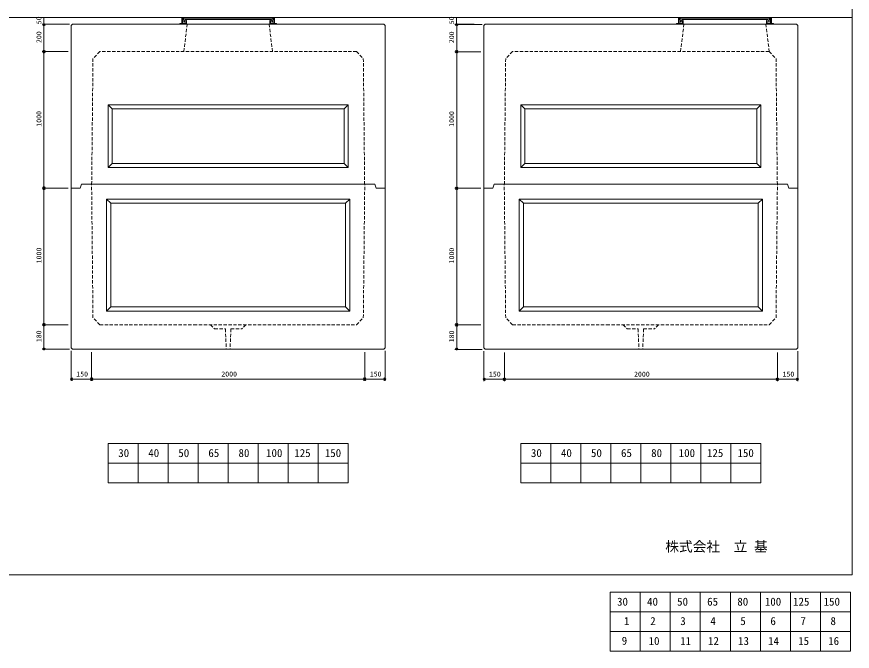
# Model space of a CAD drawing. Units: millimetres, scale not verified. Extents: x -9756 to 9756, y -4836 to 4275.
# Drawn here: x 3636 to 9756, y -4836 to -190 of the extents above; entities that cross this region are included whole.
import ezdxf
from ezdxf.enums import TextEntityAlignment as Align

# ---------------------------------------------------------------- set-up
doc = ezdxf.new("R2010")
doc.units = ezdxf.units.MM
doc.header["$LTSCALE"] = 20
doc.header["$PDMODE"] = 32
doc.header["$PDSIZE"] = 8
doc.linetypes.add('DASHED1', pattern=[1.8, 1.2, -0.6])
for name, color, linetype, lineweight in [('0-2_waku', 7, 'Continuous', 18), ('0-3_gaikei', 7, 'Continuous', 18), ('0-4_kakure', 7, 'DASHED1', 5), ('0-5_sunpou', 7, 'Continuous', 5), ('0-8_uchigawa', 6, 'Continuous', 18), ('0-A_futa', 3, 'Continuous', 18), ('0-B_GL', 4, 'Continuous', 18), ('0-D_文字１', 7, 'Continuous', 18)]:
    doc.layers.add(name, color=color, linetype=linetype, lineweight=lineweight)
doc.styles.add('ＭＳ ゴシック', font='')
doc.styles.get('ＭＳ ゴシック').set_extended_font_data('MS Gothic')

# ---------------------------------------------------------------- blocks, each defined once
blk = doc.blocks.new('_Open90')
at = {"layer": '0-5_sunpou'}
blk.add_line((0, 0), (-1, 0), dxfattribs=at)
blk.add_lwpolyline([(-0.5, 0.5), (0, 0), (-0.5, -0.5)], dxfattribs=at)

msp = doc.modelspace()

# ---------------------------------------------------------------- linework, layer by layer
at = {"layer": '0-2_waku'}
for p, q in [((4304.36, -3314.12), (4304.36, -3602.12)), ((4304.36, -3314.12), (4304.36, -3602.12)), ((4304.36, -3314.12), (4304.36, -3602.12)), ((4304.36, -3314.12), (4304.36, -3602.12)), ((4304.36, -3314.12), (6064.36, -3314.12)), ((4524.36, -3314.12), (4524.36, -3602.12)), ((4744.36, -3314.12), (4744.36, -3602.12)), ((4744.36, -3314.12), (4744.36, -3602.12)), ((4964.36, -3314.12), (4964.36, -3602.12)), ((5184.36, -3314.12), (5184.36, -3602.12)), ((5404.36, -3314.12), (5404.36, -3602.12)), ((5624.36, -3314.12), (5624.36, -3602.12)), ((5844.36, -3314.12), (5844.36, -3602.12)), ((6064.36, -3314.12), (6064.36, -3602.12)), ((7326.86, -3314.12), (7326.86, -3602.12)), ((7326.86, -3314.12), (7326.86, -3602.12)), ((7326.86, -3314.12), (7326.86, -3602.12)), ((7326.86, -3314.12), (7326.86, -3602.12)), ((7326.86, -3314.12), (9086.86, -3314.12)), ((7546.86, -3314.12), (7546.86, -3602.12)), ((7766.86, -3314.12), (7766.86, -3602.12)), ((7766.86, -3314.12), (7766.86, -3602.12)), ((7986.86, -3314.12), (7986.86, -3602.12)), ((8206.86, -3314.12), (8206.86, -3602.12)), ((8426.86, -3314.12), (8426.86, -3602.12)), ((8646.86, -3314.12), (8646.86, -3602.12)), ((8866.86, -3314.12), (8866.86, -3602.12)), ((9086.86, -3314.12), (9086.86, -3602.12)), ((4304.36, -3458.12), (6064.36, -3458.12)), ((7326.86, -3458.12), (9086.86, -3458.12)), ((4304.36, -3602.12), (6064.36, -3602.12)), ((4304.36, -3602.12), (6064.36, -3602.12)), ((7326.86, -3602.12), (9086.86, -3602.12)), ((7326.86, -3602.12), (9086.86, -3602.12)), ((-2484.39, -4275.12), (5675.61, -4275.12)), ((-2484.39, -4275.12), (9755.61, -4275.12))]:
    msp.add_line(p, q, dxfattribs=at)
msp.add_lwpolyline([(-2484.39, 4274.88), (9755.61, 4274.88), (9755.61, -4275.12)], dxfattribs=at)
at = {"layer": '0-3_gaikei'}
for p, q in [((4044, -245.47), (4034.36, -255.12)), ((4044, -245.47), (4034.36, -255.12)), ((4034.36, -255.12), (4034.36, -1445.12)), ((4044.86, -245.12), (4044, -245.47)), ((4044.86, -245.12), (4044, -245.47)), ((6323.86, -245.12), (4044.86, -245.12)), ((6323.86, -245.12), (4044.86, -245.12)), ((4749.36, -245.12), (4859.36, -245.12)), ((4784.36, -245.12), (5584.36, -245.12)), ((5619.36, -245.12), (5509.36, -245.12)), ((6323.86, -245.12), (6324.71, -245.47)), ((6323.86, -245.12), (6324.71, -245.47)), ((6324.71, -245.47), (6334, -254.77)), ((6324.71, -245.47), (6334, -254.77)), ((6334, -254.77), (6334.36, -255.62)), ((6334, -254.77), (6334.36, -255.62)), ((6334.36, -1445.12), (6334.36, -255.62)), ((7066.5, -245.47), (7056.86, -255.12)), ((7066.5, -245.47), (7056.86, -255.12)), ((7056.86, -255.12), (7056.86, -1445.12)), ((7067.36, -245.12), (7066.5, -245.47)), ((7067.36, -245.12), (7066.5, -245.47)), ((9346.36, -245.12), (7067.36, -245.12)), ((9346.36, -245.12), (7067.36, -245.12)), ((8387.71, -245.12), (8497.71, -245.12)), ((9346.36, -245.12), (9347.21, -245.47)), ((9346.36, -245.12), (9347.21, -245.47)), ((9347.21, -245.47), (9356.5, -254.77)), ((9347.21, -245.47), (9356.5, -254.77)), ((9356.5, -254.77), (9356.86, -255.62)), ((9356.5, -254.77), (9356.86, -255.62)), ((9356.86, -1445.12), (9356.86, -255.62)), ((4034.36, -1445.12), (4034.36, -2615.12)), ((4099.36, -1445.12), (4034.36, -1445.12)), ((4099.36, -1445.12), (4109.36, -1415.12)), ((6259.36, -1415.12), (6269.36, -1445.12)), ((6334.36, -1445.12), (6269.36, -1445.12)), ((6334.36, -2615.12), (6334.36, -1445.12)), ((7056.86, -1445.12), (7056.86, -2615.12)), ((7121.86, -1445.12), (7056.86, -1445.12)), ((7121.86, -1445.12), (7131.86, -1415.12)), ((9281.86, -1415.12), (9291.86, -1445.12)), ((9356.86, -1445.12), (9291.86, -1445.12)), ((9356.86, -2615.12), (9356.86, -1445.12)), ((4034.36, -2615.12), (4044.36, -2625.12)), ((4044.36, -2625.12), (6324.36, -2625.12)), ((6334.36, -2615.12), (6324.36, -2625.12)), ((7056.86, -2615.12), (7066.86, -2625.12)), ((7066.86, -2625.12), (9346.86, -2625.12)), ((9356.86, -2615.12), (9346.86, -2625.12))]:
    msp.add_line(p, q, dxfattribs=at)
for points in [[(6259.36, -1415.12), (4109.86, -1415.12), (4109.36, -1415.62)], [(9281.86, -1415.12), (7132.36, -1415.12), (7131.86, -1415.62)]]:
    msp.add_lwpolyline(points, dxfattribs=at)
at = {"layer": '0-4_kakure'}
for p, q in [((4859.36, -445.12), (4884.36, -245.12)), ((5509.36, -445.12), (5484.36, -245.12)), ((8497.75, -445.12), (8522.71, -245.47)), ((9147.71, -445.47), (9122.71, -245.47)), ((6124.36, -445.12), (4934.36, -445.12)), ((6124.36, -445.12), (6174.36, -495.12)), ((7266.86, -445.12), (7216.86, -495.12)), ((7956.86, -445.12), (7266.86, -445.12)), ((9146.86, -445.12), (7956.86, -445.12)), ((9146.86, -445.12), (9196.86, -495.12)), ((9146.86, -445.12), (9196.86, -495.12)), ((4194.36, -495.12), (4184.59, -1415.12)), ((6174.36, -495.12), (6184.12, -1415.12)), ((7216.86, -495.12), (7207.09, -1415.12)), ((9196.86, -495.12), (9206.62, -1415.12)), ((4194.36, -2395.12), (4184.04, -1415.12)), ((6174.36, -2395.12), (6184.67, -1415.12)), ((7216.86, -2395.12), (7206.54, -1415.12)), ((9196.86, -2395.12), (9207.17, -1415.12)), ((4244.36, -2445.12), (4194.36, -2395.12)), ((4244.36, -2445.12), (4934.36, -2445.12)), ((5054.36, -2445.12), (5084.36, -2475.12)), ((5314.36, -2445.12), (5284.36, -2475.12)), ((7266.86, -2445.12), (7216.86, -2395.12)), ((7266.86, -2445.12), (7956.86, -2445.12)), ((8076.86, -2445.12), (8106.86, -2475.12)), ((8336.86, -2445.12), (8306.86, -2475.12)), ((5084.36, -2475.12), (5164.36, -2475.12)), ((5164.36, -2475.12), (5170.36, -2625.12)), ((5204.36, -2475.12), (5198.36, -2625.12)), ((5204.36, -2475.12), (5284.36, -2475.12)), ((8106.86, -2475.12), (8186.86, -2475.12)), ((8186.86, -2475.12), (8192.86, -2625.12)), ((8226.86, -2475.12), (8220.86, -2625.12)), ((8226.86, -2475.12), (8306.86, -2475.12))]:
    msp.add_line(p, q, dxfattribs=at)
at = {"layer": '0-4_kakure', "linetype": 'Continuous'}
for p, q in [((7982.38, -4403.93), (7982.38, -4691.93)), ((7982.38, -4403.93), (7982.38, -4691.93)), ((7982.38, -4403.93), (7982.38, -4691.93)), ((7982.38, -4403.93), (7982.38, -4691.93)), ((7982.38, -4403.93), (9742.38, -4403.93)), ((7982.38, -4403.93), (7982.38, -4691.93)), ((7982.38, -4403.93), (7982.38, -4691.93)), ((7982.38, -4403.93), (7982.38, -4691.93)), ((7982.38, -4403.93), (7982.38, -4691.93)), ((7982.38, -4403.93), (9742.38, -4403.93)), ((8202.38, -4403.93), (8202.38, -4691.93)), ((8202.38, -4403.93), (8202.38, -4691.93)), ((8422.38, -4403.93), (8422.38, -4691.93)), ((8422.38, -4403.93), (8422.38, -4691.93)), ((8422.38, -4403.93), (8422.38, -4691.93)), ((8422.38, -4403.93), (8422.38, -4691.93)), ((8642.38, -4403.93), (8642.38, -4691.93)), ((8642.38, -4403.93), (8642.38, -4691.93)), ((8862.38, -4403.93), (8862.38, -4691.93)), ((8862.38, -4403.93), (8862.38, -4691.93)), ((9082.38, -4403.93), (9082.38, -4691.93)), ((9082.38, -4403.93), (9082.38, -4691.93)), ((9302.38, -4403.93), (9302.38, -4691.93)), ((9302.38, -4403.93), (9302.38, -4691.93)), ((9522.38, -4403.93), (9522.38, -4691.93)), ((9522.38, -4403.93), (9522.38, -4691.93)), ((9742.38, -4403.93), (9742.38, -4691.93)), ((9742.38, -4403.93), (9742.38, -4691.93)), ((7982.38, -4547.93), (9742.38, -4547.93)), ((7982.38, -4547.93), (9742.38, -4547.93)), ((7982.38, -4691.93), (9742.38, -4691.93)), ((7982.38, -4691.93), (9742.38, -4691.93)), ((7982.38, -4691.93), (7982.38, -4835.93)), ((7982.38, -4691.93), (7982.38, -4835.93)), ((7982.38, -4691.93), (7982.38, -4835.93)), ((7982.38, -4691.93), (7982.38, -4835.93)), ((7982.38, -4691.93), (9742.38, -4691.93)), ((7982.38, -4691.93), (7982.38, -4835.93)), ((7982.38, -4691.93), (7982.38, -4835.93)), ((7982.38, -4691.93), (7982.38, -4835.93)), ((7982.38, -4691.93), (7982.38, -4835.93)), ((7982.38, -4691.93), (9742.38, -4691.93)), ((8202.38, -4691.93), (8202.38, -4835.93)), ((8202.38, -4691.93), (8202.38, -4835.93)), ((8422.38, -4691.93), (8422.38, -4835.93)), ((8422.38, -4691.93), (8422.38, -4835.93)), ((8422.38, -4691.93), (8422.38, -4835.93)), ((8422.38, -4691.93), (8422.38, -4835.93)), ((8642.38, -4691.93), (8642.38, -4835.93)), ((8642.38, -4691.93), (8642.38, -4835.93)), ((8862.38, -4691.93), (8862.38, -4835.93)), ((8862.38, -4691.93), (8862.38, -4835.93)), ((9082.38, -4691.93), (9082.38, -4835.93)), ((9082.38, -4691.93), (9082.38, -4835.93)), ((9302.38, -4691.93), (9302.38, -4835.93)), ((9302.38, -4691.93), (9302.38, -4835.93)), ((9522.38, -4691.93), (9522.38, -4835.93)), ((9522.38, -4691.93), (9522.38, -4835.93)), ((9742.38, -4691.93), (9742.38, -4835.93)), ((9742.38, -4691.93), (9742.38, -4835.93)), ((7982.38, -4835.93), (9742.38, -4835.93)), ((7982.38, -4835.93), (9742.38, -4835.93))]:
    msp.add_line(p, q, dxfattribs=at)
at = {"layer": '0-4_kakure'}
for points in [[(4934.36, -445.12), (4244.36, -445.12), (4194.36, -495.12)], [(4934.36, -2445.12), (6124.36, -2445.12), (6174.36, -2395.12)], [(7956.86, -2445.12), (9146.86, -2445.12), (9196.86, -2395.12)]]:
    msp.add_lwpolyline(points, dxfattribs=at)
at = {"layer": '0-5_sunpou'}
for p, q in [((3963.7, -194.77), (3822.36, -194.77)), ((3835.36, -194.77), (3835.36, -245.12)), ((6986.2, -194.77), (6844.86, -194.77)), ((6857.86, -194.77), (6857.86, -245.12)), ((4000.36, -245.12), (3822.36, -245.12)), ((4022.36, -245.12), (3822.36, -245.12)), ((3962.84, -245.12), (3822.36, -245.12)), ((3835.36, -427.12), (3835.36, -263.12)), ((6985.34, -245.12), (6844.86, -245.12)), ((7023.21, -245.97), (6845.21, -245.97)), ((7045.21, -245.97), (6845.21, -245.97)), ((6858.21, -427.97), (6858.21, -263.97)), ((4012.36, -445.12), (3822.36, -445.12)), ((4002.36, -445.12), (3822.36, -445.12)), ((3835.36, -463.12), (3835.36, -1427.12)), ((7035.21, -445.97), (6845.21, -445.97)), ((7025.21, -445.97), (6845.21, -445.97)), ((6858.21, -463.97), (6858.21, -1427.97)), ((4012.36, -1445.12), (3822.36, -1445.12)), ((4002.36, -1445.12), (3822.36, -1445.12)), ((3835.36, -1463.12), (3835.36, -2427.12)), ((7035.21, -1445.97), (6845.21, -1445.97)), ((7025.21, -1445.97), (6845.21, -1445.97)), ((6858.21, -1463.97), (6858.21, -2427.97)), ((4012.36, -2445.12), (3822.36, -2445.12)), ((4012.36, -2445.12), (3822.36, -2445.12)), ((7035.21, -2445.97), (6845.21, -2445.97)), ((7035.21, -2445.97), (6845.21, -2445.97)), ((3835.36, -2463.12), (3835.36, -2607.12)), ((6858.21, -2463.97), (6858.21, -2607.97)), ((4022.36, -2625.12), (3822.36, -2625.12)), ((7045.21, -2625.97), (6845.21, -2625.97)), ((4034.36, -2637.12), (4034.36, -2856.26)), ((4184.36, -2647.12), (4184.36, -2856.26)), ((4184.36, -2647.12), (4184.36, -2856.26)), ((6184.16, -2647.12), (6184.16, -2856.26)), ((6184.26, -2647.12), (6184.26, -2856.26)), ((6334.36, -2637.12), (6334.36, -2856.26)), ((7057.21, -2637.97), (7057.21, -2857.11)), ((7207.21, -2647.97), (7207.21, -2857.11)), ((7207.21, -2647.97), (7207.21, -2857.11)), ((9207.01, -2647.97), (9207.01, -2857.11)), ((9207.11, -2647.97), (9207.11, -2857.11)), ((9357.21, -2637.97), (9357.21, -2857.11)), ((4166.36, -2843.26), (4052.36, -2843.26)), ((4202.36, -2843.26), (6166.26, -2843.26)), ((6202.16, -2843.26), (6316.36, -2843.26)), ((7189.21, -2844.11), (7075.21, -2844.11)), ((7225.21, -2844.11), (9189.11, -2844.11)), ((9225.01, -2844.11), (9339.21, -2844.11))]:
    msp.add_line(p, q, dxfattribs=at)
for p in [(3835.36, -245.12), (3835.36, -245.12), (3835.36, -245.12), (6857.86, -245.12), (6858.21, -245.97), (6858.21, -245.97), (3835.36, -1445.12), (6858.21, -1445.97), (3835.36, -2445.12), (6858.21, -2445.97), (3835.36, -2625.12), (6858.21, -2625.97), (4034.36, -2843.26), (6184.26, -2843.26), (6334.36, -2843.26), (7057.21, -2844.11), (9207.11, -2844.11), (9357.21, -2844.11)]:
    msp.add_point(p, dxfattribs=at)
at = {"layer": '0-8_uchigawa'}
for p, q in [((5184.36, -835.12), (4304.36, -835.12)), ((4304.36, -835.12), (4304.36, -1295.12)), ((4304.36, -835.12), (4334.36, -865.12)), ((5184.36, -835.12), (6064.36, -835.12)), ((6064.36, -835.12), (6034.36, -865.12)), ((6064.36, -835.12), (6064.36, -1295.12)), ((8206.86, -835.12), (7326.86, -835.12)), ((7326.86, -835.12), (7326.86, -1295.12)), ((7326.86, -835.12), (7356.86, -865.12)), ((8206.86, -835.12), (9086.86, -835.12)), ((9086.86, -835.12), (9056.86, -865.12)), ((9086.86, -835.12), (9086.86, -1295.12)), ((5184.36, -865.12), (4334.36, -865.12)), ((4334.36, -865.12), (4334.36, -1265.12)), ((5184.36, -865.12), (6034.36, -865.12)), ((5184.36, -865.12), (6034.36, -865.12)), ((6034.36, -865.12), (6034.36, -1265.12)), ((8206.86, -865.12), (7356.86, -865.12)), ((7356.86, -865.12), (7356.86, -1265.12)), ((8206.86, -865.12), (9056.86, -865.12)), ((8206.86, -865.12), (9056.86, -865.12)), ((9056.86, -865.12), (9056.86, -1265.12)), ((4304.36, -1295.12), (4334.36, -1265.12)), ((5184.36, -1265.12), (4334.36, -1265.12)), ((5963.86, -1265.12), (5184.36, -1265.12)), ((5184.36, -1265.12), (6034.36, -1265.12)), ((6064.36, -1295.12), (6034.36, -1265.12)), ((7326.86, -1295.12), (7356.86, -1265.12)), ((8206.86, -1265.12), (7356.86, -1265.12)), ((8986.36, -1265.12), (8206.86, -1265.12)), ((8206.86, -1265.12), (9056.86, -1265.12)), ((9086.86, -1295.12), (9056.86, -1265.12)), ((5184.36, -1295.12), (4304.36, -1295.12)), ((5184.36, -1295.12), (6064.36, -1295.12)), ((8206.86, -1295.12), (7326.86, -1295.12)), ((8206.86, -1295.12), (9086.86, -1295.12)), ((4294.36, -1525.12), (5184.36, -1525.12)), ((4294.36, -1525.12), (4294.36, -2345.12)), ((4294.36, -1525.12), (4324.36, -1555.12)), ((5184.36, -1525.12), (6074.36, -1525.12)), ((6074.36, -1525.12), (6044.36, -1555.12)), ((6074.36, -1525.12), (6074.36, -2345.12)), ((7316.86, -1525.12), (8206.86, -1525.12)), ((7316.86, -1525.12), (7316.86, -2345.12)), ((7316.86, -1525.12), (7346.86, -1555.12)), ((8206.86, -1525.12), (9096.86, -1525.12)), ((9096.86, -1525.12), (9066.86, -1555.12)), ((9096.86, -1525.12), (9096.86, -2345.12)), ((4324.36, -1555.12), (5184.36, -1555.12)), ((4324.36, -1555.12), (4324.36, -2315.12)), ((4324.36, -1555.12), (4324.36, -2315.12)), ((4334.36, -1555.12), (5184.36, -1555.12)), ((5184.36, -1555.12), (6044.36, -1555.12)), ((6044.36, -1555.12), (6044.36, -2315.12)), ((6044.36, -1555.12), (6044.36, -2315.12)), ((7346.86, -1555.12), (8206.86, -1555.12)), ((7346.86, -1555.12), (7346.86, -2315.12)), ((7346.86, -1555.12), (7346.86, -2315.12)), ((7356.86, -1555.12), (8206.86, -1555.12)), ((8206.86, -1555.12), (9066.86, -1555.12)), ((9066.86, -1555.12), (9066.86, -2315.12)), ((9066.86, -1555.12), (9066.86, -2315.12)), ((4294.36, -2345.12), (4324.36, -2315.12)), ((4324.36, -2315.12), (5184.36, -2315.12)), ((5184.36, -2315.12), (6044.36, -2315.12)), ((6044.36, -2315.12), (6074.36, -2345.12)), ((7316.86, -2345.12), (7346.86, -2315.12)), ((7346.86, -2315.12), (8206.86, -2315.12)), ((8206.86, -2315.12), (9066.86, -2315.12)), ((9066.86, -2315.12), (9096.86, -2345.12)), ((4294.36, -2345.12), (5184.36, -2345.12)), ((5184.36, -2345.12), (6074.36, -2345.12)), ((7316.86, -2345.12), (8206.86, -2345.12)), ((8206.86, -2345.12), (9096.86, -2345.12))]:
    msp.add_line(p, q, dxfattribs=at)
at = {"layer": '0-A_futa'}
for p, q in [((4829.36, -242.12), (4829.36, -243.12)), ((4831.36, -240.12), (4844.36, -240.12)), ((4844.36, -197.12), (4844.36, -240.12)), ((4846.36, -195.12), (4849.36, -195.12)), ((4849.36, -195.12), (4849.36, -240.12)), ((4849.36, -240.12), (4874.36, -240.12)), ((4857.17, -199.62), (5511.5, -199.62)), ((4857.17, -199.62), (4859.66, -229.62)), ((4859.66, -229.62), (4863.37, -229.62)), ((4867.69, -210.62), (4863.37, -229.62)), ((4867.69, -210.62), (5501.03, -210.62)), ((4874.36, -220.12), (4874.36, -240.12)), ((4876.36, -218.12), (4877.36, -218.12)), ((4879.36, -220.12), (4879.36, -245.12)), ((5489.36, -220.12), (5489.36, -245.12)), ((5492.36, -218.12), (5491.36, -218.12)), ((5494.36, -220.12), (5494.36, -240.12)), ((5519.36, -240.12), (5494.36, -240.12)), ((5501.03, -210.62), (5505.34, -229.62)), ((5509.25, -229.62), (5505.34, -229.62)), ((5511.5, -199.62), (5509.25, -229.62)), ((5519.36, -195.12), (5519.36, -240.12)), ((5519.36, -195.12), (5522.36, -195.12)), ((5524.36, -197.12), (5524.36, -240.12)), ((5537.36, -240.12), (5524.36, -240.12)), ((5539.36, -242.12), (5539.36, -243.12)), ((8467.71, -242.12), (8467.71, -243.12)), ((8469.71, -240.12), (8482.71, -240.12)), ((8482.71, -197.12), (8482.71, -240.12)), ((8484.71, -195.12), (8487.71, -195.12)), ((8487.71, -195.12), (8487.71, -240.12)), ((8487.71, -240.12), (8512.71, -240.12)), ((8495.52, -199.62), (9149.85, -199.62)), ((8495.52, -199.62), (8498.01, -229.62)), ((8498.01, -229.62), (8501.72, -229.62)), ((8506.04, -210.62), (8501.72, -229.62)), ((8506.04, -210.62), (9139.38, -210.62)), ((8512.71, -220.12), (8512.71, -240.12)), ((8514.71, -218.12), (8515.71, -218.12)), ((8517.71, -220.12), (8517.71, -245.12)), ((9127.71, -220.12), (9127.71, -245.12)), ((9130.71, -218.12), (9129.71, -218.12)), ((9132.71, -220.12), (9132.71, -240.12)), ((9157.71, -240.12), (9132.71, -240.12)), ((9139.38, -210.62), (9143.7, -229.62)), ((9147.6, -229.62), (9143.7, -229.62)), ((9149.85, -199.62), (9147.6, -229.62)), ((9157.71, -195.12), (9157.71, -240.12)), ((9157.71, -195.12), (9160.71, -195.12)), ((9162.71, -197.12), (9162.71, -240.12)), ((9175.71, -240.12), (9162.71, -240.12)), ((9177.71, -242.12), (9177.71, -243.12)), ((4884.36, -245.12), (4831.36, -245.12)), ((5489.36, -245.12), (5537.36, -245.12)), ((8522.71, -245.12), (8469.71, -245.12)), ((9127.71, -245.12), (9175.71, -245.12))]:
    msp.add_line(p, q, dxfattribs=at)
for centre, start, end in [((4831.36, -242.12), 90, 180), ((4831.36, -243.12), 180, 270), ((4846.36, -197.12), 90, 180), ((4876.36, -220.12), 90, 180), ((4877.36, -220.12), 0, 90), ((5491.36, -220.12), 90, 180), ((5492.36, -220.12), 0, 90), ((5522.36, -197.12), 0, 90), ((5537.36, -242.12), 0, 90), ((5537.36, -243.12), 270, 0), ((8469.71, -242.12), 90, 180), ((8469.71, -243.12), 180, 270), ((8484.71, -197.12), 90, 180), ((8514.71, -220.12), 90, 180), ((8515.71, -220.12), 0, 90), ((9129.71, -220.12), 90, 180), ((9130.71, -220.12), 0, 90), ((9160.71, -197.12), 0, 90), ((9175.71, -242.12), 0, 90), ((9175.71, -243.12), 270, 0)]:
    msp.add_arc(centre, 2, start, end, dxfattribs=at)
at = {"layer": '0-B_GL'}
msp.add_line((-2484.39, -194.77), (9755.61, -194.77), dxfattribs=at)

# ---------------------------------------------------------------- block references
at = {"layer": '0-5_sunpou', "xscale": 18, "yscale": 18}
for p, rotation in [((3835.36, -245.12), 90), ((6858.21, -245.97), 90), ((3835.36, -445.12), 270), ((6858.21, -445.97), 270), ((3835.36, -445.12), 90), ((6858.21, -445.97), 90), ((3835.36, -1445.12), 270), ((3835.36, -1445.12), 90), ((6858.21, -1445.97), 270), ((6858.21, -1445.97), 90), ((3835.36, -2445.12), 270), ((3835.36, -2445.12), 90), ((6858.21, -2445.97), 270), ((6858.21, -2445.97), 90), ((3835.36, -2625.12), 270), ((6858.21, -2625.97), 270), ((4034.36, -2843.26), 180), ((4184.36, -2843.26), 180), ((6184.16, -2843.26), 180), ((7057.21, -2844.11), 180), ((7207.21, -2844.11), 180), ((9207.01, -2844.11), 180)]:
    msp.add_blockref('_Open90', p, dxfattribs=dict(at, rotation=rotation))
for p in [(4184.36, -2843.26), (6184.26, -2843.26), (6334.36, -2843.26), (7207.21, -2844.11), (9207.11, -2844.11), (9357.21, -2844.11)]:
    msp.add_blockref('_Open90', p, dxfattribs=at)

# ---------------------------------------------------------------- texts
at = {"layer": '0-4_kakure', "style": 'ＭＳ ゴシック'}
for s, p in [('30', (8032.68, -4519.56)), ('30', (8032.68, -4519.56)), ('40', (8252.68, -4519.56)), ('40', (8252.68, -4519.56)), ('50', (8472.68, -4519.56)), ('50', (8472.68, -4519.56)), ('65', (8692.68, -4519.56)), ('65', (8692.68, -4519.56)), ('80', (8913.5, -4519.56)), ('80', (8913.5, -4519.56)), ('100', (9115.24, -4519.56)), ('100', (9115.24, -4519.56)), ('125', (9322.02, -4519.56)), ('125', (9322.02, -4519.56)), ('150', (9545.55, -4519.56)), ('150', (9545.55, -4519.56)), ('1', (8082.97, -4661.63)), ('2', (8275.85, -4661.63)), ('3', (8495.85, -4661.63)), ('4', (8715.85, -4661.63)), ('5', (8935.85, -4661.63)), ('6', (9155.85, -4661.63)), ('7', (9375.85, -4661.63)), ('8', (9595.85, -4661.63)), ('9', (8066.84, -4805.63)), ('10', (8263.67, -4807.56)), ('11', (8494.66, -4807.56)), ('12', (8699.08, -4807.56)), ('13', (8919.08, -4807.56)), ('14', (9139.08, -4807.56)), ('15', (9359.08, -4807.56)), ('16', (9579.08, -4807.56))]:
    msp.add_text(s, height=58.65, dxfattribs=at).set_placement(p, align=Align.BOTTOM_LEFT)
at = {"layer": '0-5_sunpou', "style": 'ＭＳ ゴシック'}
for s, p in [('50', (3827.36, -244.94)), ('50', (6849.86, -244.94)), ('200', (3827.36, -382.62)), ('200', (6850.21, -383.47)), ('1000', (3827.36, -995.12)), ('1000', (6850.21, -995.97)), ('1000', (3827.36, -1995.12)), ('1000', (6850.21, -1995.97)), ('180', (3827.36, -2572.62)), ('180', (6850.21, -2573.47))]:
    msp.add_text(s, height=36.66, rotation=90, dxfattribs=at).set_placement(p, align=Align.BOTTOM_LEFT)
for s, p in [('150', (4071.86, -2835.26)), ('2000', (5134.31, -2835.26)), ('150', (6221.76, -2835.26)), ('150', (7094.71, -2836.11)), ('2000', (8157.16, -2836.11)), ('150', (9244.61, -2836.11))]:
    msp.add_text(s, height=36.66, dxfattribs=at).set_placement(p, align=Align.BOTTOM_LEFT)
at = {"layer": '0-D_文字１', "style": 'ＭＳ ゴシック'}
for s, height, p in [('30', 58.65, (4379.32, -3431.4)), ('40', 58.65, (4599.32, -3431.4)), ('50', 58.65, (4819.32, -3431.4)), ('65', 58.65, (5039.32, -3431.4)), ('80', 58.65, (5260.14, -3431.4)), ('100', 58.65, (5461.88, -3431.4)), ('125', 58.65, (5668.66, -3431.4)), ('150', 58.65, (5892.18, -3431.4)), ('30', 58.65, (7401.82, -3431.4)), ('40', 58.65, (7621.82, -3431.4)), ('50', 58.65, (7841.82, -3431.4)), ('65', 58.65, (8061.82, -3431.4)), ('80', 58.65, (8282.64, -3431.4)), ('100', 58.65, (8484.38, -3431.4)), ('125', 58.65, (8691.16, -3431.4)), ('150', 58.65, (8914.68, -3431.4)), ('株式会社\u3000立 基 ', 73.31, (8386.42, -4127.84))]:
    msp.add_text(s, height=height, dxfattribs=at).set_placement(p, align=Align.BOTTOM_LEFT)

doc.saveas('drawing.dxf')
